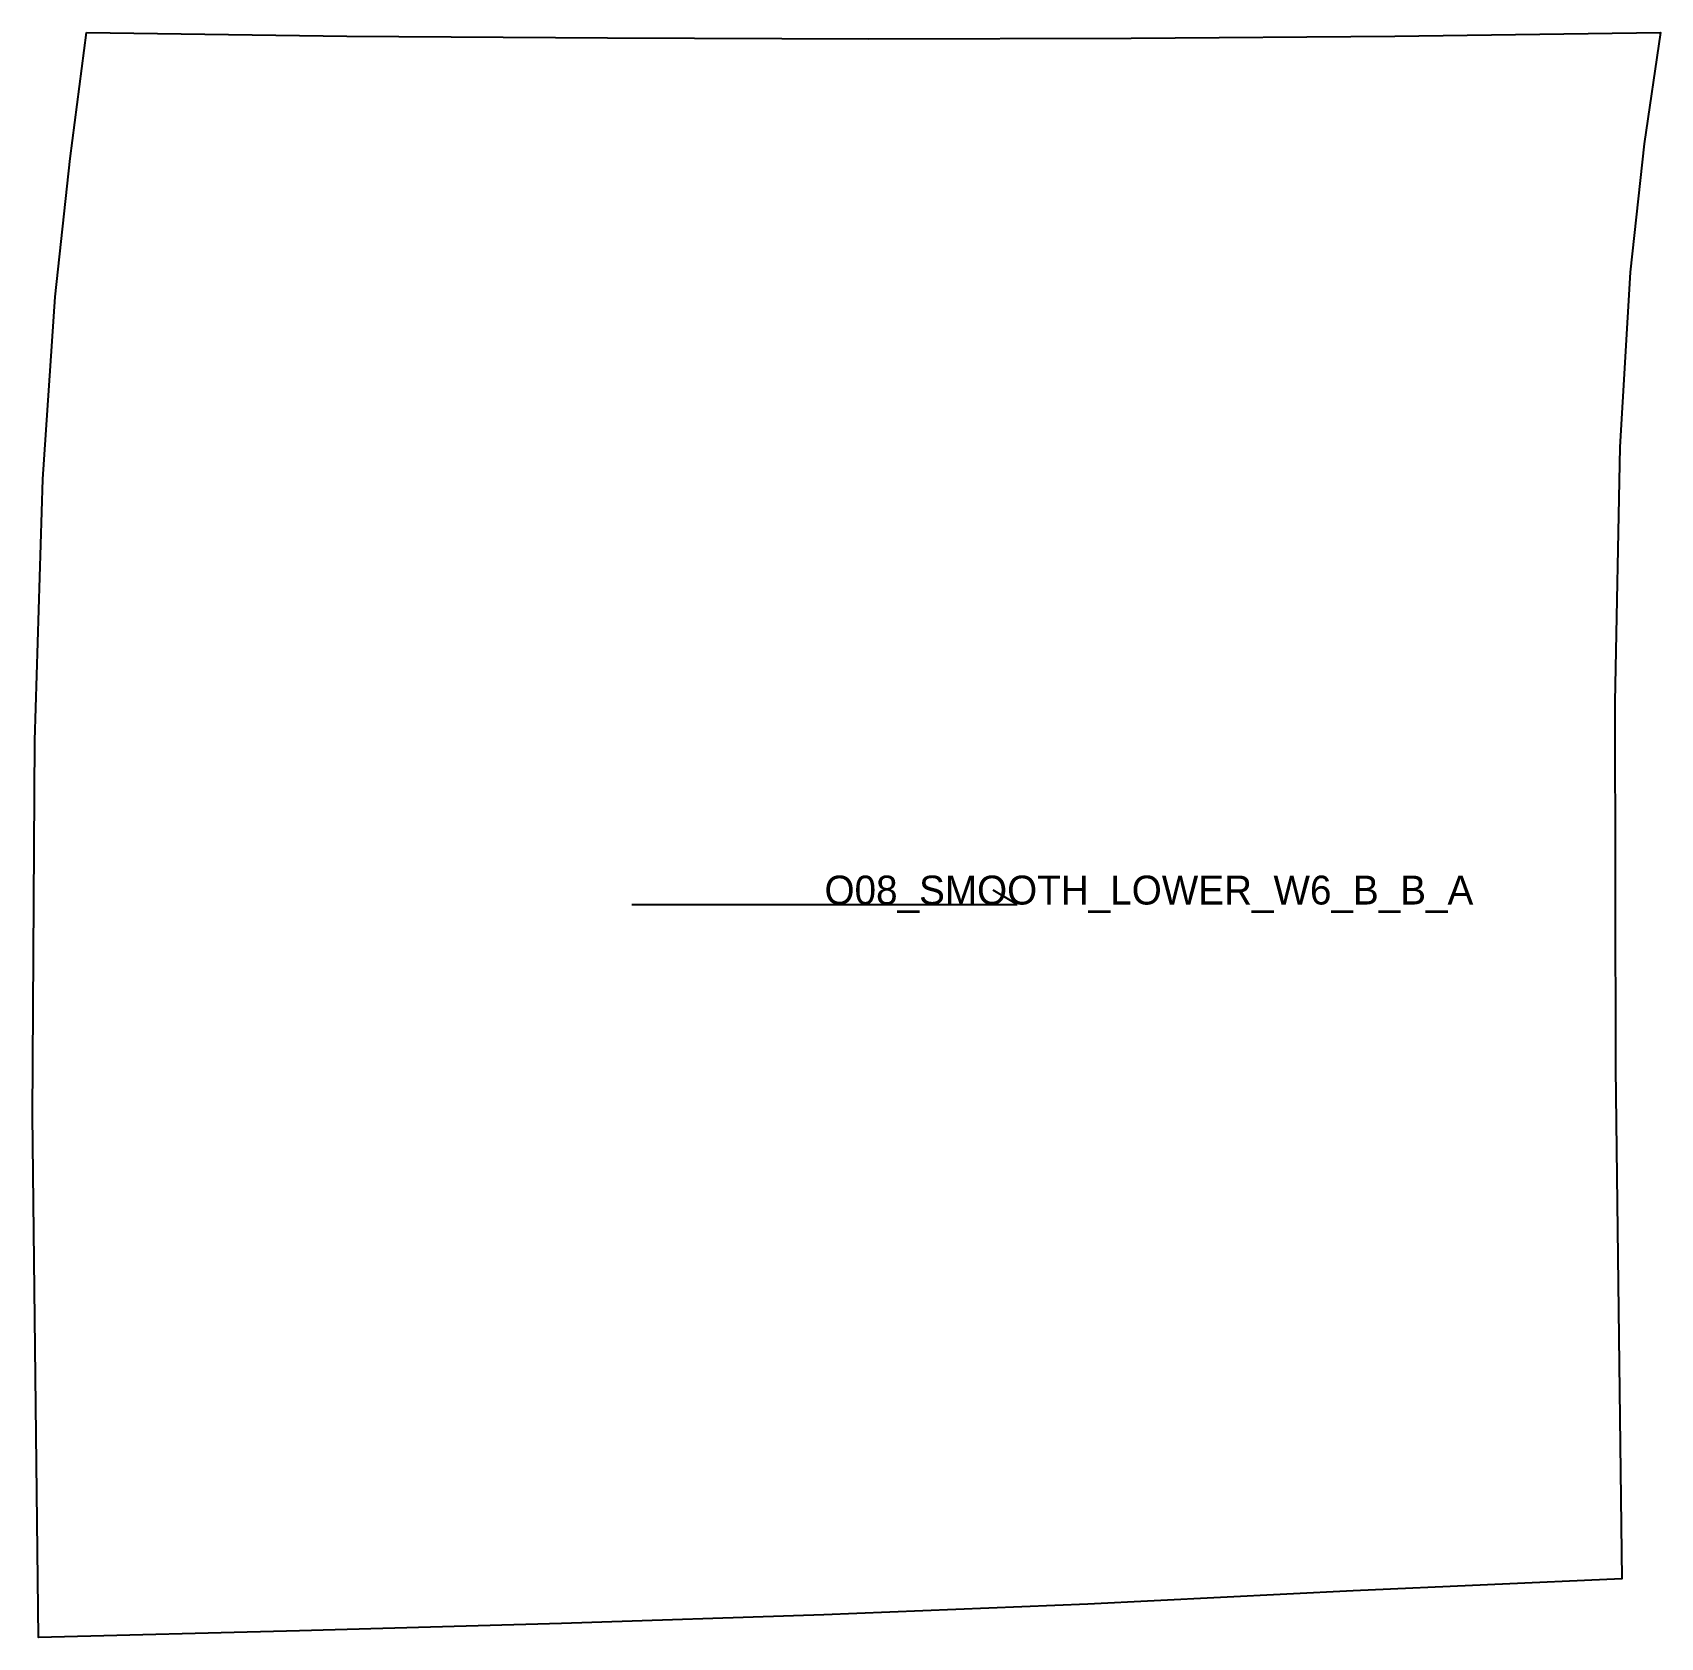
# Model space of a CAD drawing. Header units: millimetres. Extents: x -11 to 327, y -333 to 0.
import ezdxf

# ---------------------------------------------------------------- set-up
doc = ezdxf.new("R2010")
doc.units = ezdxf.units.MM
for name, color, linetype in [('CUT', 1, 'Continuous'), ('GRAIN', 3, 'Continuous'), ('LABEL', 7, 'Continuous'), ('SEW', 5, 'Continuous')]:
    doc.layers.add(name, color=color, linetype=linetype)

msp = doc.modelspace()

# ---------------------------------------------------------------- linework, layer by layer
at = {"layer": 'CUT'}
msp.add_lwpolyline([(0, 0), (54.03, -0.73), (108.15, -1.12), (162.4, -1.27), (216.83, -1.14), (271.52, -0.75), (326.68, 0), (323.33, -23.13), (320.4, -49.74), (318.28, -86.09), (317.24, -138.94), (317.36, -215.02), (318.68, -320.96), (262.9, -323.47), (207.81, -326.24), (153.07, -328.47), (98.57, -330.24), (44.25, -331.77), (-9.95, -333.14), (-11.19, -224.82), (-10.74, -146.97), (-9.06, -92.7), (-6.5, -54.85), (-3.38, -26.13), (0, 0)], close=True, dxfattribs=at)
at = {"layer": 'GRAIN'}
for p, q in [((193.18, -181), (188.18, -178)), ((113.18, -181), (193.18, -181))]:
    msp.add_line(p, q, dxfattribs=at)
at = {"layer": 'SEW'}
msp.add_lwpolyline([(0, 0), (54.03, -0.73), (108.15, -1.12), (162.4, -1.27), (216.83, -1.14), (271.52, -0.75), (326.68, 0), (323.33, -23.13), (320.4, -49.74), (318.28, -86.09), (317.24, -138.94), (317.36, -215.02), (318.68, -320.96), (262.9, -323.47), (207.81, -326.24), (153.07, -328.47), (98.57, -330.24), (44.25, -331.77), (-9.95, -333.14), (-11.19, -224.82), (-10.74, -146.97), (-9.06, -92.7), (-6.5, -54.85), (-3.38, -26.13)], close=True, dxfattribs=at)

# ---------------------------------------------------------------- texts
at = {"layer": 'LABEL'}
msp.add_text('O08_SMOOTH_LOWER_W6_B_B_A', height=6, dxfattribs=at).set_placement((153.18, -181))

doc.saveas('drawing.dxf')
